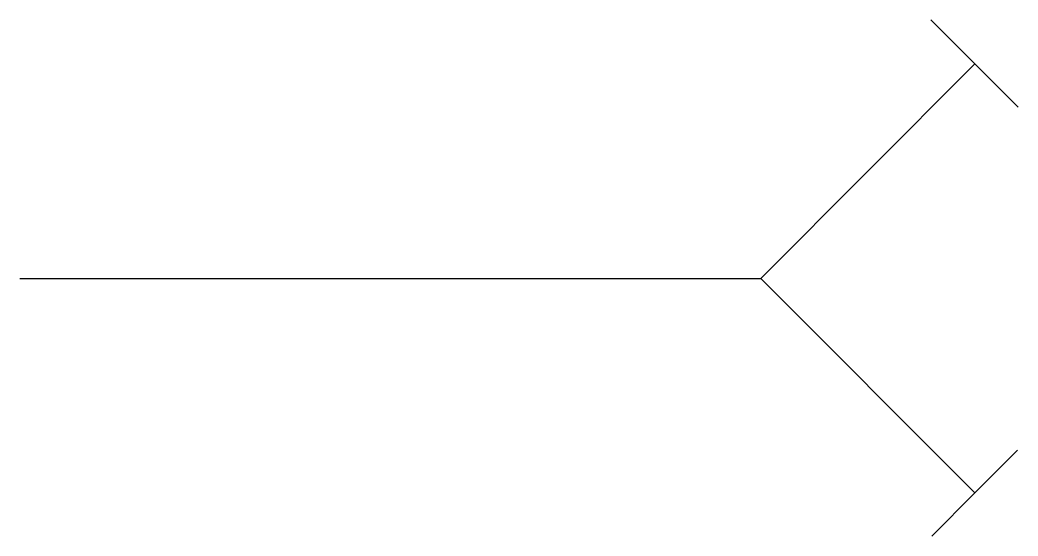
# Model space of a CAD drawing. Header units: metres. Extents: x -21635 to -20386, y -141620 to -140975.
import ezdxf

# ---------------------------------------------------------------- set-up
doc = ezdxf.new("R2010")
doc.units = ezdxf.units.M
doc.layers.add('DET1', color=1, linetype='Continuous')
doc.layers.add('G', color=3, linetype='Continuous')

msp = doc.modelspace()

# ---------------------------------------------------------------- linework, layer by layer
at = {"layer": 'DET1'}
for p, q in [((-20494.7, -140974.95), (-20439.65, -141030)), ((-20707.84, -141298.19), (-20439.65, -141030)), ((-20385.73, -141083.92), (-20439.65, -141030)), ((-20707.84, -141298.19), (-20439.65, -141566.38)), ((-20386.43, -141513.16), (-20439.65, -141566.38)), ((-20493.62, -141620.35), (-20439.65, -141566.38))]:
    msp.add_line(p, q, dxfattribs=at)
at = {"layer": 'G'}
msp.add_line((-21634.87, -141298.19), (-20707.84, -141298.19), dxfattribs=at)

doc.saveas('drawing.dxf')
